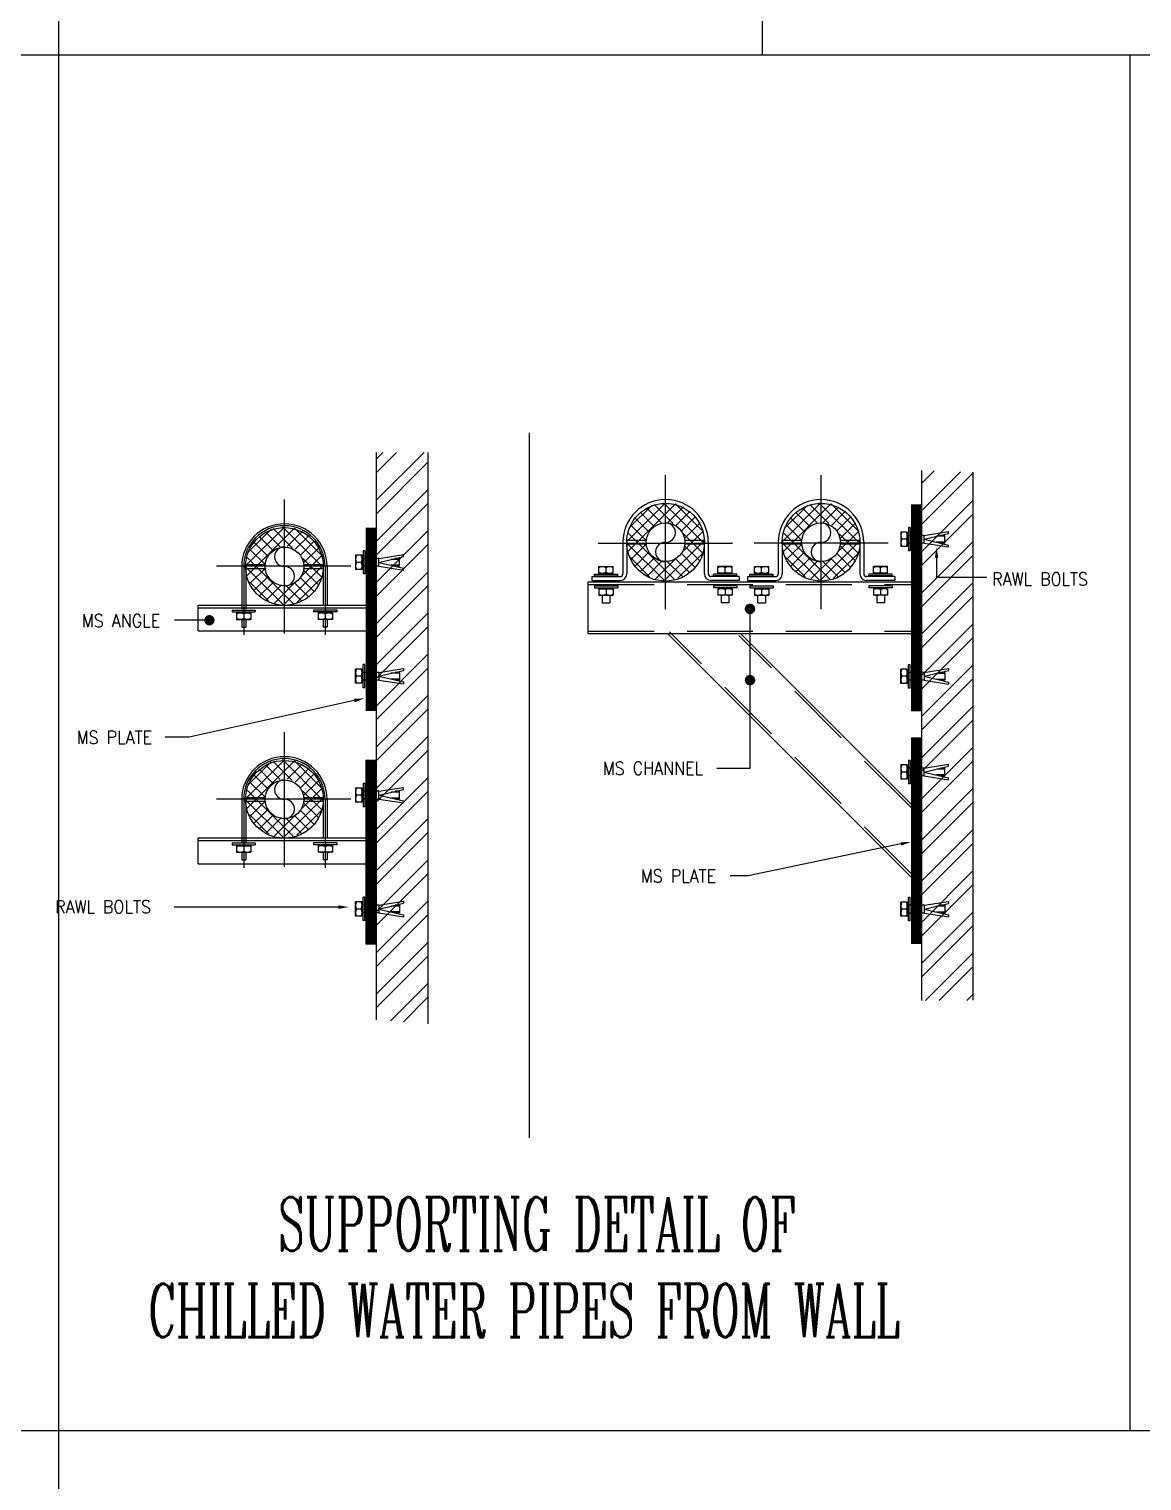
# Model space of a CAD drawing. Extents: x -730 to 2784, y 160 to 852.
# Drawn here: x -704.08 to -695.63, y 178.3 to 189.32 of the extents above; entities that cross this region are included whole.
import ezdxf
from ezdxf.enums import TextEntityAlignment as Align

# ---------------------------------------------------------------- set-up
doc = ezdxf.new("R2010")
doc.units = 0
doc.header["$MEASUREMENT"] = 0
doc.linetypes.add('CENTER', pattern=[50.8, 31.75, -6.35, 6.35, -6.35])
doc.linetypes.add('DASHED', pattern=[0.75, 0.5, -0.25])
for name, color, linetype in [('04_AC-R.DUCT', 6, 'Continuous'), ('1', 1, 'Continuous'), ('11', 11, 'Continuous'), ('13', 13, 'Continuous'), ('14', 14, 'Continuous'), ('6', 6, 'Continuous'), ('7', 7, 'Continuous'), ('M_HV_TABLE', 140, 'Continuous'), ('M_HV_TEXT', 7, 'Continuous')]:
    doc.layers.add(name, color=color, linetype=linetype)
doc.layers.add('2', color=2, linetype='Continuous', lineweight=25)
doc.layers.add('3', color=3, linetype='Continuous', lineweight=25)
doc.styles.add('MOST', font='romanc.shx')
doc.styles.add('RT1', font='ROMANS', dxfattribs={"width": 0.9})

# ---------------------------------------------------------------- blocks, each defined once
blk = doc.blocks.new('*X304')
at = {"color": 0}
for p, q in [((563.89, 380.92), (573.14, 390.17)), ((563.89, 388.88), (565.18, 390.17)), ((563.89, 386.23), (567.83, 390.17)), ((563.89, 378.27), (573.89, 388.27)), ((563.89, 372.97), (573.89, 382.97)), ((563.89, 370.32), (573.89, 380.32)), ((563.89, 365.01), (573.89, 375.01)), ((563.89, 362.36), (573.89, 372.36)), ((563.89, 357.06), (573.89, 367.06)), ((563.89, 354.41), (573.89, 364.41)), ((563.89, 349.1), (573.89, 359.1)), ((563.89, 346.45), (573.89, 356.45)), ((563.89, 341.15), (573.89, 351.15)), ((563.89, 338.5), (573.89, 348.5)), ((563.89, 333.19), (573.89, 343.19)), ((563.89, 330.54), (573.89, 340.54)), ((563.89, 325.24), (573.89, 335.24)), ((563.89, 322.59), (573.89, 332.59)), ((563.89, 317.28), (573.89, 327.28)), ((563.89, 314.63), (573.89, 324.63)), ((563.89, 309.33), (573.89, 319.33)), ((563.89, 306.68), (573.89, 316.68)), ((563.89, 301.37), (573.89, 311.37)), ((563.89, 298.72), (573.89, 308.72)), ((563.89, 293.42), (573.89, 303.42)), ((563.89, 290.77), (573.89, 300.77)), ((563.89, 285.46), (573.89, 295.46)), ((563.89, 282.81), (573.89, 292.81)), ((566.68, 280.31), (573.89, 287.51)), ((569.14, 280.11), (573.89, 284.86))]:
    blk.add_line(p, q, dxfattribs=at)
blk = doc.blocks.new('*X303')
at = {"color": 0}
for p, q in [((74.41, 507.16), (81.59, 514.34)), ((74.59, 505.21), (83.54, 514.17)), ((75.08, 509.95), (78.8, 513.67)), ((84.04, 509.93), (79.9, 514.07)), ((89.4, 506.69), (81.75, 514.34)), ((82.08, 510.59), (85.12, 513.62)), ((89.03, 509.18), (84.24, 513.97)), ((78.74, 508.86), (76.06, 511.54)), ((79.79, 509.94), (77.11, 512.61)), ((81.3, 510.55), (78.38, 513.47)), ((83.73, 510.12), (86.44, 512.82)), ((84.87, 509.14), (87.54, 511.8)), ((83.78, 499.58), (74.64, 508.72)), ((78.18, 507.3), (75.23, 510.26)), ((89.13, 504.84), (84.99, 508.98)), ((85.36, 505.38), (89.06, 509.09)), ((85.56, 507.7), (88.42, 510.56)), ((81.9, 499.35), (74.41, 506.84)), ((75.13, 503.63), (78.16, 506.67)), ((81.46, 499.36), (89.39, 507.29)), ((88.53, 503.32), (85.61, 506.24)), ((79.31, 499.81), (74.87, 504.25)), ((75.93, 502.31), (78.63, 505.02)), ((76.95, 501.22), (79.61, 503.88)), ((78.19, 500.33), (81.05, 503.19)), ((79.67, 499.69), (83.37, 503.39)), ((85.32, 500.17), (82.36, 503.12)), ((83.81, 499.59), (89.16, 504.94)), ((86.61, 501), (83.92, 503.68)), ((87.67, 502.05), (85, 504.73))]:
    blk.add_line(p, q, dxfattribs=at)
blk = doc.blocks.new('*X306')
at = {"color": 0}
for p, q in [((102.83, 235.42), (105.27, 237.85)), ((102.83, 230.11), (110.38, 237.66)), ((102.83, 227.46), (112.83, 237.46)), ((102.83, 222.16), (112.83, 232.16)), ((102.83, 219.51), (112.83, 229.51)), ((102.83, 214.2), (112.83, 224.2)), ((102.83, 211.55), (112.83, 221.55)), ((102.83, 206.25), (112.83, 216.25)), ((102.83, 203.6), (112.83, 213.6)), ((102.83, 198.29), (112.83, 208.29)), ((102.83, 195.64), (112.83, 205.64)), ((102.83, 190.34), (112.83, 200.34)), ((102.83, 187.69), (112.83, 197.69)), ((102.83, 182.38), (112.83, 192.38)), ((102.83, 179.73), (112.83, 189.73)), ((102.83, 174.43), (112.83, 184.43)), ((102.83, 171.78), (112.83, 181.78)), ((102.83, 166.47), (112.83, 176.47)), ((102.83, 163.82), (112.83, 173.82)), ((102.83, 158.52), (112.83, 168.52)), ((102.83, 155.87), (112.83, 165.87)), ((102.83, 150.56), (112.83, 160.56)), ((102.83, 147.91), (112.83, 157.91)), ((102.83, 142.61), (112.83, 152.61)), ((102.83, 139.96), (112.83, 149.96)), ((103.61, 135.43), (112.83, 144.65)), ((106.28, 135.45), (112.83, 142)), ((111.62, 135.48), (112.83, 136.7))]:
    blk.add_line(p, q, dxfattribs=at)
blk = doc.blocks.new('*X305')
at = {"color": 0}
for p, q in [((74.41, 507.16), (81.59, 514.34)), ((74.59, 505.21), (83.54, 514.17)), ((75.08, 509.95), (78.8, 513.67)), ((84.04, 509.93), (79.9, 514.07)), ((89.4, 506.69), (81.75, 514.34)), ((82.08, 510.59), (85.12, 513.62)), ((89.03, 509.18), (84.24, 513.97)), ((78.74, 508.86), (76.06, 511.54)), ((79.79, 509.94), (77.11, 512.61)), ((81.3, 510.55), (78.38, 513.47)), ((83.73, 510.12), (86.44, 512.82)), ((84.87, 509.14), (87.54, 511.8)), ((83.78, 499.58), (74.64, 508.72)), ((78.18, 507.3), (75.23, 510.26)), ((89.13, 504.84), (84.99, 508.98)), ((85.36, 505.38), (89.06, 509.09)), ((85.56, 507.7), (88.42, 510.56)), ((81.9, 499.35), (74.41, 506.84)), ((75.13, 503.63), (78.16, 506.67)), ((81.46, 499.36), (89.39, 507.29)), ((88.53, 503.32), (85.61, 506.24)), ((79.31, 499.81), (74.87, 504.25)), ((75.93, 502.31), (78.63, 505.02)), ((76.95, 501.22), (79.61, 503.88)), ((78.19, 500.33), (81.05, 503.19)), ((79.67, 499.69), (83.37, 503.39)), ((85.32, 500.17), (82.36, 503.12)), ((83.81, 499.59), (89.16, 504.94)), ((86.61, 501), (83.92, 503.68)), ((87.67, 502.05), (85, 504.73))]:
    blk.add_line(p, q, dxfattribs=at)

msp = doc.modelspace()

# ---------------------------------------------------------------- linework, layer by layer
msp.add_line((-700.282, 180.904), (-700.282, 186.256))
at = {"layer": '04_AC-R.DUCT', "color": 0, "ltscale": 50}
for p, q in [((-703.857, 197.506), (-703.857, 160.844)), ((-698.513, 189.123), (-698.513, 197.506)), ((-695.725, 189.123), (-695.725, 178.678))]:
    msp.add_line(p, q, dxfattribs=at)
at = {"layer": '1'}
for p, q in [((-699.573, 185.425), (-699.573, 185.184)), ((-699.544, 185.425), (-699.544, 185.184)), ((-699.396, 185.439), (-699.543, 185.439)), ((-698.955, 185.439), (-699.103, 185.439)), ((-698.955, 185.425), (-698.955, 185.184)), ((-698.925, 185.425), (-698.925, 185.184)), ((-698.393, 185.425), (-698.393, 185.184)), ((-698.215, 185.439), (-698.363, 185.439)), ((-698.363, 185.425), (-698.363, 185.184)), ((-697.774, 185.439), (-697.922, 185.439)), ((-697.774, 185.425), (-697.774, 185.184)), ((-697.745, 185.425), (-697.745, 185.184)), ((-697.287, 185.477), (-697.414, 185.477)), ((-697.287, 185.477), (-697.1, 185.506)), ((-697.287, 185.448), (-697.1, 185.491)), ((-697.287, 185.418), (-697.287, 185.477)), ((-697.287, 185.448), (-697.1, 185.404)), ((-697.13, 185.47), (-697.192, 185.47)), ((-697.13, 185.425), (-697.192, 185.425)), ((-697.13, 185.477), (-697.162, 185.477)), ((-697.13, 185.418), (-697.13, 185.477)), ((-697.1, 185.491), (-697.1, 185.506)), ((-701.426, 185.302), (-701.239, 185.331)), ((-701.426, 185.272), (-701.239, 185.316)), ((-701.239, 185.316), (-701.239, 185.331)), ((-699.396, 185.41), (-699.543, 185.41)), ((-698.955, 185.41), (-699.103, 185.41)), ((-698.215, 185.41), (-698.363, 185.41)), ((-697.774, 185.41), (-697.922, 185.41)), ((-697.287, 185.418), (-697.414, 185.418)), ((-697.287, 185.418), (-697.1, 185.389)), ((-697.13, 185.418), (-697.162, 185.418)), ((-697.1, 185.389), (-697.1, 185.404)), ((-702.466, 185.241), (-702.466, 184.917)), ((-702.451, 185.241), (-702.451, 184.721)), ((-702.436, 185.256), (-702.288, 185.256)), ((-702.436, 185.241), (-702.436, 184.917)), ((-702.436, 185.226), (-702.288, 185.226)), ((-701.995, 185.256), (-701.848, 185.256)), ((-701.995, 185.226), (-701.848, 185.226)), ((-701.847, 185.241), (-701.847, 184.946)), ((-701.832, 185.241), (-701.832, 184.721)), ((-701.818, 185.241), (-701.818, 184.946)), ((-701.426, 185.302), (-701.553, 185.302)), ((-701.426, 185.243), (-701.553, 185.243)), ((-701.426, 185.243), (-701.426, 185.302)), ((-701.426, 185.272), (-701.239, 185.228)), ((-701.426, 185.243), (-701.239, 185.213)), ((-701.269, 185.295), (-701.331, 185.295)), ((-701.269, 185.25), (-701.331, 185.25)), ((-701.269, 185.302), (-701.301, 185.302)), ((-701.269, 185.243), (-701.301, 185.243)), ((-701.269, 185.243), (-701.269, 185.302)), ((-701.239, 185.213), (-701.239, 185.228)), ((-699.809, 185.164), (-699.593, 185.164)), ((-699.809, 185.164), (-699.809, 185.135)), ((-699.809, 185.135), (-699.593, 185.135)), ((-699.73, 185.19), (-699.73, 185.183)), ((-699.671, 185.19), (-699.671, 185.183)), ((-698.689, 185.164), (-698.905, 185.164)), ((-698.689, 185.135), (-698.905, 185.135)), ((-698.827, 185.19), (-698.827, 185.183)), ((-698.768, 185.19), (-698.768, 185.183)), ((-698.689, 185.164), (-698.689, 185.135)), ((-698.628, 185.164), (-698.412, 185.164)), ((-698.628, 185.164), (-698.628, 185.135)), ((-698.628, 185.135), (-698.412, 185.135)), ((-698.55, 185.19), (-698.55, 185.183)), ((-698.491, 185.19), (-698.491, 185.183)), ((-697.509, 185.164), (-697.725, 185.164)), ((-697.509, 185.135), (-697.725, 185.135)), ((-697.646, 185.19), (-697.646, 185.183)), ((-697.588, 185.19), (-697.588, 185.183)), ((-697.509, 185.164), (-697.509, 185.135)), ((-699.73, 185.023), (-699.73, 184.964)), ((-699.671, 185.023), (-699.671, 184.964)), ((-698.55, 185.023), (-698.55, 184.964)), ((-698.491, 185.023), (-698.491, 184.964)), ((-699.73, 184.964), (-699.671, 184.964)), ((-698.55, 184.964), (-698.491, 184.964)), ((-702.466, 184.839), (-702.466, 184.78)), ((-702.436, 184.839), (-702.436, 184.78)), ((-701.847, 184.839), (-701.847, 184.78)), ((-701.818, 184.839), (-701.818, 184.78)), ((-701.426, 184.437), (-701.553, 184.437)), ((-701.426, 184.437), (-701.239, 184.467)), ((-701.426, 184.408), (-701.239, 184.452)), ((-701.426, 184.437), (-701.426, 184.379)), ((-701.269, 184.43), (-701.331, 184.43)), ((-701.269, 184.437), (-701.301, 184.437)), ((-701.269, 184.437), (-701.269, 184.379)), ((-701.239, 184.467), (-701.239, 184.452)), ((-697.287, 184.436), (-697.414, 184.436)), ((-697.287, 184.436), (-697.1, 184.466)), ((-697.287, 184.407), (-697.1, 184.451)), ((-697.287, 184.436), (-697.287, 184.377)), ((-697.13, 184.436), (-697.162, 184.436)), ((-697.13, 184.436), (-697.13, 184.377)), ((-697.1, 184.466), (-697.1, 184.451)), ((-701.426, 184.379), (-701.553, 184.379)), ((-701.426, 184.408), (-701.239, 184.364)), ((-701.426, 184.379), (-701.239, 184.349)), ((-701.269, 184.386), (-701.331, 184.386)), ((-701.269, 184.379), (-701.301, 184.379)), ((-701.239, 184.364), (-701.239, 184.349)), ((-697.287, 184.377), (-697.414, 184.377)), ((-697.287, 184.407), (-697.1, 184.363)), ((-697.287, 184.377), (-697.1, 184.348)), ((-697.13, 184.429), (-697.192, 184.429)), ((-697.13, 184.384), (-697.192, 184.384)), ((-697.13, 184.377), (-697.162, 184.377)), ((-697.1, 184.363), (-697.1, 184.348)), ((-697.287, 183.709), (-697.414, 183.709)), ((-697.287, 183.709), (-697.1, 183.739)), ((-697.287, 183.68), (-697.1, 183.724)), ((-697.287, 183.651), (-697.287, 183.709)), ((-697.287, 183.68), (-697.1, 183.636)), ((-697.13, 183.702), (-697.192, 183.702)), ((-697.13, 183.709), (-697.162, 183.709)), ((-697.13, 183.651), (-697.13, 183.709)), ((-697.1, 183.724), (-697.1, 183.739)), ((-701.426, 183.534), (-701.239, 183.564)), ((-701.426, 183.505), (-701.239, 183.548)), ((-701.239, 183.548), (-701.239, 183.564)), ((-697.287, 183.651), (-697.414, 183.651)), ((-697.287, 183.651), (-697.1, 183.621)), ((-697.13, 183.658), (-697.192, 183.658)), ((-697.13, 183.651), (-697.162, 183.651)), ((-697.1, 183.621), (-697.1, 183.636)), ((-702.466, 183.473), (-702.466, 183.149)), ((-702.451, 183.473), (-702.451, 182.953)), ((-702.436, 183.488), (-702.288, 183.488)), ((-702.436, 183.473), (-702.436, 183.149)), ((-702.436, 183.459), (-702.288, 183.459)), ((-701.995, 183.488), (-701.848, 183.488)), ((-701.995, 183.459), (-701.848, 183.459)), ((-701.847, 183.473), (-701.847, 183.179)), ((-701.832, 183.473), (-701.832, 182.953)), ((-701.818, 183.473), (-701.818, 183.179)), ((-701.426, 183.534), (-701.553, 183.534)), ((-701.426, 183.475), (-701.553, 183.475)), ((-701.426, 183.475), (-701.426, 183.534)), ((-701.426, 183.505), (-701.239, 183.461)), ((-701.426, 183.475), (-701.239, 183.446)), ((-701.269, 183.527), (-701.331, 183.527)), ((-701.269, 183.482), (-701.331, 183.482)), ((-701.269, 183.534), (-701.301, 183.534)), ((-701.269, 183.475), (-701.301, 183.475)), ((-701.269, 183.475), (-701.269, 183.534)), ((-701.239, 183.446), (-701.239, 183.461)), ((-702.466, 183.072), (-702.466, 183.013)), ((-702.436, 183.072), (-702.436, 183.013)), ((-701.847, 183.072), (-701.847, 183.013)), ((-701.818, 183.072), (-701.818, 183.013)), ((-701.426, 182.67), (-701.553, 182.67)), ((-701.426, 182.67), (-701.239, 182.699)), ((-701.426, 182.64), (-701.239, 182.684)), ((-701.426, 182.67), (-701.426, 182.611)), ((-701.269, 182.67), (-701.301, 182.67)), ((-701.269, 182.67), (-701.269, 182.611)), ((-701.239, 182.699), (-701.239, 182.684)), ((-697.287, 182.669), (-697.414, 182.669)), ((-697.287, 182.669), (-697.1, 182.698)), ((-697.287, 182.639), (-697.1, 182.683)), ((-697.287, 182.669), (-697.287, 182.61)), ((-697.13, 182.669), (-697.162, 182.669)), ((-697.13, 182.669), (-697.13, 182.61)), ((-697.1, 182.698), (-697.1, 182.683)), ((-701.426, 182.611), (-701.553, 182.611)), ((-701.426, 182.64), (-701.239, 182.597)), ((-701.426, 182.611), (-701.239, 182.582)), ((-701.269, 182.663), (-701.331, 182.663)), ((-701.269, 182.618), (-701.331, 182.618)), ((-701.269, 182.611), (-701.301, 182.611)), ((-701.239, 182.597), (-701.239, 182.582)), ((-697.287, 182.61), (-697.414, 182.61)), ((-697.287, 182.639), (-697.1, 182.595)), ((-697.287, 182.61), (-697.1, 182.58)), ((-697.13, 182.661), (-697.192, 182.661)), ((-697.13, 182.617), (-697.192, 182.617)), ((-697.13, 182.61), (-697.162, 182.61)), ((-697.1, 182.595), (-697.1, 182.58))]:
    msp.add_line(p, q, dxfattribs=at)
at = {"layer": '1', "linetype": 'DASHED'}
for p, q in [((-698.827, 185.023), (-698.827, 184.964)), ((-698.768, 185.023), (-698.768, 184.964)), ((-697.646, 185.023), (-697.646, 184.964)), ((-697.588, 185.023), (-697.588, 184.964)), ((-698.768, 184.964), (-698.827, 184.964)), ((-697.588, 184.964), (-697.646, 184.964)), ((-702.466, 184.78), (-702.436, 184.78)), ((-701.818, 184.78), (-701.847, 184.78)), ((-702.466, 183.013), (-702.436, 183.013)), ((-701.818, 183.013), (-701.847, 183.013))]:
    msp.add_line(p, q, dxfattribs=at)
at = {"layer": '1'}
for centre in [(-699.249, 185.425), (-698.069, 185.425), (-702.142, 185.241), (-702.142, 183.473)]:
    msp.add_circle(centre, 0.295, dxfattribs=at)
for centre, radius, start, end in [((-699.249, 185.425), 0.324, 0, 180), ((-698.069, 185.425), 0.324, 0, 180), ((-702.142, 185.241), 0.324, 0, 180), ((-702.142, 185.241), 0.309, 0, 180), ((-699.593, 185.184), 0.0491, 270, 0), ((-699.593, 185.184), 0.0196, 270, 0), ((-698.905, 185.184), 0.0491, 180, 270), ((-698.905, 185.184), 0.0196, 180, 270), ((-698.412, 185.184), 0.0196, 270, 0), ((-698.412, 185.184), 0.0491, 270, 0), ((-697.725, 185.184), 0.0491, 180, 270), ((-697.725, 185.184), 0.0196, 180, 270), ((-702.142, 183.473), 0.324, 0, 180), ((-702.142, 183.473), 0.309, 0, 180)]:
    msp.add_arc(centre, radius, start, end, dxfattribs=at)
at = {"layer": '11', "const_width": 0.0786}
for points in [[(-697.346, 185.713), (-697.346, 184.142)], [(-701.485, 185.537), (-701.485, 184.143)], [(-697.346, 183.945), (-697.346, 182.374)], [(-701.485, 183.77), (-701.485, 182.375)]]:
    msp.add_lwpolyline(points, dxfattribs=at)
at = {"layer": '13', "const_width": 0.0393}
for points in [[(-702.731, 184.833, 1), (-702.692, 184.833, 1)], [(-698.628, 184.919, 1), (-698.588, 184.919, 1)], [(-698.628, 184.378, 1), (-698.588, 184.378, 1)]]:
    msp.add_lwpolyline(points, format="xyb", close=True, dxfattribs=at)
at = {"layer": '14'}
for centre, start, end in [((-699.247, 185.498), 268.6816, 91.3184), ((-698.067, 185.498), 268.6816, 91.3184), ((-699.251, 185.351), 88.6816, 271.3184), ((-698.07, 185.351), 88.6816, 271.3184), ((-702.143, 185.315), 88.6816, 271.3184), ((-702.14, 185.167), 268.6816, 91.3184), ((-702.143, 183.547), 88.6816, 271.3184), ((-702.14, 183.4), 268.6816, 91.3184)]:
    msp.add_arc(centre, 0.0737, start, end, dxfattribs=at)
at = {"layer": '2', "linetype": 'CENTER'}
for p, q in [((-699.249, 184.918), (-699.249, 185.934)), ((-698.069, 184.918), (-698.069, 185.934)), ((-702.142, 184.732), (-702.142, 185.75)), ((-699.76, 185.418), (-698.742, 185.418)), ((-697.558, 185.418), (-698.576, 185.418)), ((-701.639, 185.243), (-702.657, 185.243)), ((-702.142, 182.964), (-702.142, 183.982)), ((-701.639, 183.475), (-702.657, 183.475))]:
    msp.add_line(p, q, dxfattribs=at)
at = {"layer": '2'}
for p, q in [((-699.836, 185.124), (-697.385, 185.124)), ((-699.836, 184.731), (-699.836, 185.124)), ((-702.797, 184.948), (-701.524, 184.948)), ((-702.797, 184.752), (-702.797, 184.948)), ((-702.797, 184.928), (-701.524, 184.928)), ((-702.797, 184.752), (-701.524, 184.752)), ((-699.836, 184.731), (-697.385, 184.731)), ((-697.385, 182.882), (-699.234, 184.731)), ((-697.385, 183.437), (-698.679, 184.731)), ((-701.524, 183.77), (-701.524, 182.375)), ((-701.524, 183.77), (-701.446, 183.77)), ((-702.797, 183.181), (-701.524, 183.181)), ((-702.797, 182.984), (-702.797, 183.181)), ((-702.797, 183.161), (-701.524, 183.161)), ((-702.797, 182.984), (-701.524, 182.984)), ((-701.524, 182.375), (-701.446, 182.375))]:
    msp.add_line(p, q, dxfattribs=at)
at = {"layer": '2', "linetype": 'DASHED'}
for p, q in [((-699.836, 185.104), (-697.385, 185.104)), ((-699.836, 184.75), (-697.385, 184.75)), ((-697.385, 182.91), (-699.22, 184.745)), ((-697.385, 183.41), (-698.692, 184.717))]:
    msp.add_line(p, q, dxfattribs=at)
at = {"layer": '3'}
for p, q in [((-697.406, 185.536), (-697.406, 185.359)), ((-697.392, 185.536), (-697.406, 185.536)), ((-697.392, 185.536), (-697.392, 185.359)), ((-697.463, 185.502), (-697.463, 185.394)), ((-697.414, 185.502), (-697.463, 185.502)), ((-697.414, 185.448), (-697.463, 185.448)), ((-697.414, 185.502), (-697.414, 185.394)), ((-701.553, 185.326), (-701.602, 185.326)), ((-701.602, 185.326), (-701.602, 185.218)), ((-701.553, 185.326), (-701.553, 185.218)), ((-701.545, 185.361), (-701.545, 185.184)), ((-701.532, 185.361), (-701.545, 185.361)), ((-701.532, 185.361), (-701.532, 185.184)), ((-697.414, 185.394), (-697.463, 185.394)), ((-697.392, 185.359), (-697.406, 185.359)), ((-701.553, 185.272), (-701.602, 185.272)), ((-701.553, 185.218), (-701.602, 185.218)), ((-699.755, 185.24), (-699.647, 185.24)), ((-699.755, 185.19), (-699.755, 185.24)), ((-699.701, 185.19), (-699.701, 185.24)), ((-699.647, 185.19), (-699.647, 185.24)), ((-698.743, 185.24), (-698.851, 185.24)), ((-698.851, 185.19), (-698.851, 185.24)), ((-698.797, 185.19), (-698.797, 185.24)), ((-698.743, 185.19), (-698.743, 185.24)), ((-698.574, 185.24), (-698.466, 185.24)), ((-698.574, 185.19), (-698.574, 185.24)), ((-698.52, 185.19), (-698.52, 185.24)), ((-698.466, 185.19), (-698.466, 185.24)), ((-697.563, 185.24), (-697.671, 185.24)), ((-697.671, 185.19), (-697.671, 185.24)), ((-697.617, 185.19), (-697.617, 185.24)), ((-697.563, 185.19), (-697.563, 185.24)), ((-697.192, 185.309), (-697.192, 185.161)), ((-701.532, 185.184), (-701.545, 185.184)), ((-699.789, 185.183), (-699.612, 185.183)), ((-699.789, 185.169), (-699.789, 185.183)), ((-699.789, 185.169), (-699.612, 185.169)), ((-699.789, 185.093), (-699.612, 185.093)), ((-699.789, 185.093), (-699.789, 185.079)), ((-699.755, 185.19), (-699.647, 185.19)), ((-699.612, 185.169), (-699.612, 185.183)), ((-699.612, 185.093), (-699.612, 185.079)), ((-698.709, 185.183), (-698.886, 185.183)), ((-698.886, 185.169), (-698.886, 185.183)), ((-698.709, 185.169), (-698.886, 185.169)), ((-698.743, 185.19), (-698.851, 185.19)), ((-698.709, 185.169), (-698.709, 185.183)), ((-698.609, 185.183), (-698.432, 185.183)), ((-698.609, 185.169), (-698.609, 185.183)), ((-698.609, 185.169), (-698.432, 185.169)), ((-698.609, 185.093), (-698.432, 185.093)), ((-698.609, 185.093), (-698.609, 185.079)), ((-698.574, 185.19), (-698.466, 185.19)), ((-698.432, 185.169), (-698.432, 185.183)), ((-698.432, 185.093), (-698.432, 185.079)), ((-697.529, 185.183), (-697.705, 185.183)), ((-697.705, 185.169), (-697.705, 185.183)), ((-697.529, 185.169), (-697.705, 185.169)), ((-697.563, 185.19), (-697.671, 185.19)), ((-697.529, 185.169), (-697.529, 185.183)), ((-697.192, 185.161), (-696.811, 185.161)), ((-699.789, 185.079), (-699.612, 185.079)), ((-699.755, 185.072), (-699.755, 185.023)), ((-699.755, 185.072), (-699.647, 185.072)), ((-699.755, 185.023), (-699.647, 185.023)), ((-699.701, 185.072), (-699.701, 185.023)), ((-699.647, 185.072), (-699.647, 185.023)), ((-698.609, 185.079), (-698.432, 185.079)), ((-698.574, 185.072), (-698.466, 185.072)), ((-698.574, 185.072), (-698.574, 185.023)), ((-698.574, 185.023), (-698.466, 185.023)), ((-698.52, 185.072), (-698.52, 185.023)), ((-698.466, 185.072), (-698.466, 185.023)), ((-698.608, 184.919), (-698.608, 183.706)), ((-702.712, 184.833), (-702.977, 184.833)), ((-701.602, 184.354), (-701.602, 184.462)), ((-701.553, 184.462), (-701.602, 184.462)), ((-701.553, 184.354), (-701.553, 184.462)), ((-701.545, 184.32), (-701.545, 184.496)), ((-701.532, 184.496), (-701.545, 184.496)), ((-701.532, 184.32), (-701.532, 184.496)), ((-697.414, 184.461), (-697.463, 184.461)), ((-697.463, 184.353), (-697.463, 184.461)), ((-697.414, 184.353), (-697.414, 184.461)), ((-697.392, 184.495), (-697.406, 184.495)), ((-697.406, 184.318), (-697.406, 184.495)), ((-697.392, 184.318), (-697.392, 184.495)), ((-701.553, 184.408), (-701.602, 184.408)), ((-701.553, 184.354), (-701.602, 184.354)), ((-697.414, 184.407), (-697.463, 184.407)), ((-697.414, 184.353), (-697.463, 184.353)), ((-701.612, 184.223), (-702.865, 183.946)), ((-701.532, 184.32), (-701.545, 184.32)), ((-697.392, 184.318), (-697.406, 184.318)), ((-702.865, 183.946), (-703.047, 183.946)), ((-698.608, 183.706), (-698.86, 183.706)), ((-697.414, 183.734), (-697.463, 183.734)), ((-697.463, 183.734), (-697.463, 183.626)), ((-697.414, 183.68), (-697.463, 183.68)), ((-697.414, 183.734), (-697.414, 183.626)), ((-697.392, 183.768), (-697.406, 183.768)), ((-697.406, 183.768), (-697.406, 183.592)), ((-697.392, 183.768), (-697.392, 183.592)), ((-701.602, 183.559), (-701.602, 183.451)), ((-701.553, 183.559), (-701.602, 183.559)), ((-701.553, 183.559), (-701.553, 183.451)), ((-701.545, 183.593), (-701.545, 183.416)), ((-701.532, 183.593), (-701.545, 183.593)), ((-701.532, 183.593), (-701.532, 183.416)), ((-697.414, 183.626), (-697.463, 183.626)), ((-697.392, 183.592), (-697.406, 183.592)), ((-701.553, 183.505), (-701.602, 183.505)), ((-701.553, 183.451), (-701.602, 183.451)), ((-701.532, 183.416), (-701.545, 183.416)), ((-697.462, 183.134), (-698.623, 182.893)), ((-698.623, 182.893), (-698.759, 182.893)), ((-701.553, 182.694), (-701.602, 182.694)), ((-701.602, 182.586), (-701.602, 182.694)), ((-701.553, 182.586), (-701.553, 182.694)), ((-701.545, 182.552), (-701.545, 182.729)), ((-701.532, 182.729), (-701.545, 182.729)), ((-701.532, 182.552), (-701.532, 182.729)), ((-697.463, 182.585), (-697.463, 182.693)), ((-697.414, 182.693), (-697.463, 182.693)), ((-697.414, 182.585), (-697.414, 182.693)), ((-697.406, 182.551), (-697.406, 182.727)), ((-697.392, 182.727), (-697.406, 182.727)), ((-697.392, 182.551), (-697.392, 182.727)), ((-701.732, 182.655), (-702.98, 182.655)), ((-701.553, 182.64), (-701.602, 182.64)), ((-701.553, 182.586), (-701.602, 182.586)), ((-697.414, 182.639), (-697.463, 182.639)), ((-697.414, 182.585), (-697.463, 182.585)), ((-701.532, 182.552), (-701.545, 182.552)), ((-697.392, 182.551), (-697.406, 182.551))]:
    msp.add_line(p, q, dxfattribs=at)
at = {"layer": '3', "linetype": 'DASHED'}
for p, q in [((-698.709, 185.093), (-698.886, 185.093)), ((-698.886, 185.093), (-698.886, 185.079)), ((-698.709, 185.093), (-698.709, 185.079)), ((-697.705, 185.093), (-697.705, 185.079)), ((-697.529, 185.093), (-697.705, 185.093)), ((-697.529, 185.093), (-697.529, 185.079)), ((-698.709, 185.079), (-698.886, 185.079)), ((-698.743, 185.072), (-698.851, 185.072)), ((-698.851, 185.072), (-698.851, 185.023)), ((-698.743, 185.023), (-698.851, 185.023)), ((-698.797, 185.072), (-698.797, 185.023)), ((-698.743, 185.072), (-698.743, 185.023)), ((-697.529, 185.079), (-697.705, 185.079)), ((-697.671, 185.072), (-697.671, 185.023)), ((-697.563, 185.072), (-697.671, 185.072)), ((-697.563, 185.023), (-697.671, 185.023)), ((-697.617, 185.072), (-697.617, 185.023)), ((-697.563, 185.072), (-697.563, 185.023)), ((-702.539, 184.91), (-702.363, 184.91)), ((-702.539, 184.91), (-702.539, 184.896)), ((-702.539, 184.896), (-702.363, 184.896)), ((-702.505, 184.888), (-702.505, 184.839)), ((-702.505, 184.888), (-702.397, 184.888)), ((-702.451, 184.888), (-702.451, 184.839)), ((-702.397, 184.888), (-702.397, 184.839)), ((-702.363, 184.91), (-702.363, 184.896)), ((-701.744, 184.91), (-701.921, 184.91)), ((-701.744, 184.91), (-701.921, 184.91)), ((-701.921, 184.91), (-701.921, 184.896)), ((-701.921, 184.91), (-701.921, 184.896)), ((-701.744, 184.896), (-701.921, 184.896)), ((-701.744, 184.896), (-701.921, 184.896)), ((-701.886, 184.888), (-701.886, 184.839)), ((-701.886, 184.888), (-701.886, 184.839)), ((-701.778, 184.888), (-701.886, 184.888)), ((-701.778, 184.888), (-701.886, 184.888)), ((-701.832, 184.888), (-701.832, 184.839)), ((-701.832, 184.888), (-701.832, 184.839)), ((-701.778, 184.888), (-701.778, 184.839)), ((-701.778, 184.888), (-701.778, 184.839)), ((-701.744, 184.91), (-701.744, 184.896)), ((-701.744, 184.91), (-701.744, 184.896)), ((-702.505, 184.839), (-702.397, 184.839)), ((-701.778, 184.839), (-701.886, 184.839)), ((-701.778, 184.839), (-701.886, 184.839)), ((-702.539, 183.142), (-702.363, 183.142)), ((-702.539, 183.142), (-702.539, 183.128)), ((-702.539, 183.128), (-702.363, 183.128)), ((-702.505, 183.121), (-702.397, 183.121)), ((-702.505, 183.121), (-702.505, 183.072)), ((-702.451, 183.121), (-702.451, 183.072)), ((-702.397, 183.121), (-702.397, 183.072)), ((-702.363, 183.142), (-702.363, 183.128)), ((-701.744, 183.142), (-701.921, 183.142)), ((-701.744, 183.142), (-701.921, 183.142)), ((-701.921, 183.142), (-701.921, 183.128)), ((-701.921, 183.142), (-701.921, 183.128)), ((-701.744, 183.128), (-701.921, 183.128)), ((-701.744, 183.128), (-701.921, 183.128)), ((-701.886, 183.121), (-701.886, 183.072)), ((-701.778, 183.121), (-701.886, 183.121)), ((-701.886, 183.121), (-701.886, 183.072)), ((-701.778, 183.121), (-701.886, 183.121)), ((-701.832, 183.121), (-701.832, 183.072)), ((-701.832, 183.121), (-701.832, 183.072)), ((-701.778, 183.121), (-701.778, 183.072)), ((-701.778, 183.121), (-701.778, 183.072)), ((-701.744, 183.142), (-701.744, 183.128)), ((-701.744, 183.142), (-701.744, 183.128)), ((-702.505, 183.072), (-702.397, 183.072)), ((-701.778, 183.072), (-701.886, 183.072)), ((-701.778, 183.072), (-701.886, 183.072))]:
    msp.add_line(p, q, dxfattribs=at)
at = {"layer": '3'}
for centre, start, end in [((-697.409, 185.475), 149.4898, 210.5102), ((-697.409, 185.421), 149.4898, 210.5102), ((-697.467, 185.475), 329.4898, 30.5102), ((-697.467, 185.421), 329.4898, 30.5102), ((-701.549, 185.299), 149.4898, 210.5102), ((-701.606, 185.299), 329.4898, 30.5102), ((-701.549, 185.245), 149.4898, 210.5102), ((-701.606, 185.245), 329.4898, 30.5102), ((-699.728, 185.186), 59.4898, 120.5102), ((-699.674, 185.186), 59.4898, 120.5102), ((-698.824, 185.186), 59.4898, 120.5102), ((-698.77, 185.186), 59.4898, 120.5102), ((-698.547, 185.186), 59.4898, 120.5102), ((-698.493, 185.186), 59.4898, 120.5102), ((-697.644, 185.186), 59.4898, 120.5102), ((-697.59, 185.186), 59.4898, 120.5102), ((-699.728, 185.244), 239.4898, 300.5102), ((-699.674, 185.244), 239.4898, 300.5102), ((-698.824, 185.244), 239.4898, 300.5102), ((-698.77, 185.244), 239.4898, 300.5102), ((-698.547, 185.244), 239.4898, 300.5102), ((-698.493, 185.244), 239.4898, 300.5102), ((-697.644, 185.244), 239.4898, 300.5102), ((-697.59, 185.244), 239.4898, 300.5102), ((-699.728, 185.019), 59.4898, 120.5102), ((-699.728, 185.076), 239.4898, 300.5102), ((-699.674, 185.019), 59.4898, 120.5102), ((-699.674, 185.076), 239.4898, 300.5102), ((-698.547, 185.019), 59.4898, 120.5102), ((-698.547, 185.076), 239.4898, 300.5102), ((-698.493, 185.019), 59.4898, 120.5102), ((-698.493, 185.076), 239.4898, 300.5102), ((-701.549, 184.435), 149.4898, 210.5102), ((-701.606, 184.435), 329.4898, 30.5102), ((-697.409, 184.434), 149.4898, 210.5102), ((-697.467, 184.434), 329.4898, 30.5102), ((-701.549, 184.381), 149.4898, 210.5102), ((-701.606, 184.381), 329.4898, 30.5102), ((-697.409, 184.38), 149.4898, 210.5102), ((-697.467, 184.38), 329.4898, 30.5102), ((-697.409, 183.707), 149.4898, 210.5102), ((-697.409, 183.653), 149.4898, 210.5102), ((-697.467, 183.707), 329.4898, 30.5102), ((-697.467, 183.653), 329.4898, 30.5102), ((-701.549, 183.532), 149.4898, 210.5102), ((-701.606, 183.532), 329.4898, 30.5102), ((-701.549, 183.478), 149.4898, 210.5102), ((-701.606, 183.478), 329.4898, 30.5102), ((-701.549, 182.667), 149.4898, 210.5102), ((-701.606, 182.667), 329.4898, 30.5102), ((-697.409, 182.666), 149.4898, 210.5102), ((-697.467, 182.666), 329.4898, 30.5102), ((-701.549, 182.613), 149.4898, 210.5102), ((-701.606, 182.613), 329.4898, 30.5102), ((-697.409, 182.612), 149.4898, 210.5102), ((-697.467, 182.612), 329.4898, 30.5102)]:
    msp.add_arc(centre, 0.0532, start, end, dxfattribs=at)
at = {"layer": '3', "linetype": 'DASHED'}
for centre, start, end in [((-698.824, 185.019), 59.4898, 120.5102), ((-698.824, 185.076), 239.4898, 300.5102), ((-698.77, 185.019), 59.4898, 120.5102), ((-698.77, 185.076), 239.4898, 300.5102), ((-697.644, 185.019), 59.4898, 120.5102), ((-697.644, 185.076), 239.4898, 300.5102), ((-697.59, 185.019), 59.4898, 120.5102), ((-697.59, 185.076), 239.4898, 300.5102), ((-702.478, 184.835), 59.4898, 120.5102), ((-702.424, 184.835), 59.4898, 120.5102), ((-701.859, 184.835), 59.4898, 120.5102), ((-701.859, 184.835), 59.4898, 120.5102), ((-701.805, 184.835), 59.4898, 120.5102), ((-701.805, 184.835), 59.4898, 120.5102), ((-702.478, 184.893), 239.4898, 300.5102), ((-702.424, 184.893), 239.4898, 300.5102), ((-701.859, 184.893), 239.4898, 300.5102), ((-701.859, 184.893), 239.4898, 300.5102), ((-701.805, 184.893), 239.4898, 300.5102), ((-701.805, 184.893), 239.4898, 300.5102), ((-702.478, 183.068), 59.4898, 120.5102), ((-702.424, 183.068), 59.4898, 120.5102), ((-701.859, 183.068), 59.4898, 120.5102), ((-701.859, 183.068), 59.4898, 120.5102), ((-701.805, 183.068), 59.4898, 120.5102), ((-701.805, 183.068), 59.4898, 120.5102), ((-702.478, 183.125), 239.4898, 300.5102), ((-702.424, 183.125), 239.4898, 300.5102), ((-701.859, 183.125), 239.4898, 300.5102), ((-701.859, 183.125), 239.4898, 300.5102), ((-701.805, 183.125), 239.4898, 300.5102), ((-701.805, 183.125), 239.4898, 300.5102)]:
    msp.add_arc(centre, 0.0532, start, end, dxfattribs=at)
at = {"layer": '3'}
for points in [[(-697.205, 185.309), (-697.179, 185.309), (-697.192, 185.387)], [(-701.615, 184.236), (-701.609, 184.21), (-701.535, 184.24)], [(-697.465, 183.147), (-697.46, 183.122), (-697.385, 183.15)], [(-701.732, 182.668), (-701.732, 182.642), (-701.653, 182.655)]]:
    msp.add_solid(points, dxfattribs=at)
at = {"layer": '6'}
for centre in [(-699.249, 185.425), (-698.069, 185.425), (-702.142, 185.241), (-702.142, 183.473)]:
    msp.add_circle(centre, 0.147, dxfattribs=at)
at = {"layer": '7'}
for p, q in [((-701.446, 186.107), (-701.446, 181.8)), ((-701.053, 186.107), (-701.053, 181.769)), ((-697.307, 185.971), (-697.307, 181.945)), ((-696.914, 181.947), (-696.914, 185.956))]:
    msp.add_line(p, q, dxfattribs=at)
at = {"layer": 'M_HV_TABLE', "color": 7, "ltscale": 50}
for p, q in [((-673.153, 189.123), (-729.238, 189.123)), ((-673.153, 178.678), (-729.238, 178.678))]:
    msp.add_line(p, q, dxfattribs=at)

# ---------------------------------------------------------------- block references
at = {"layer": '1', "xscale": 0.03927964541389883, "yscale": 0.03927964541418305, "zscale": 0.0392796454141116}
for name, p in [('*X304', (-723.595, 170.781)), ('*X306', (-701.346, 176.625))]:
    msp.add_blockref(name, p, dxfattribs=at)
at = {"layer": '1', "xscale": -0.03927964541389883, "yscale": 0.03927964541418305, "zscale": 0.03927964545819585, "rotation": 180}
for name, p in [('*X305', (-702.465, 205.34)), ('*X305', (-701.284, 205.34)), ('*X303', (-705.357, 205.156)), ('*X303', (-705.357, 203.389))]:
    msp.add_blockref(name, p, dxfattribs=at)

# ---------------------------------------------------------------- texts
at = {"layer": '3', "style": 'RT1', "width": 0.9}
for s, p in [('RAWL BOLTS', (-696.77, 185.096)), ('MS ANGLE', (-703.68, 184.78)), ('MS PLATE', (-703.719, 183.895)), ('MS CHANNEL', (-699.726, 183.66)), ('MS PLATE', (-699.437, 182.842)), ('RAWL BOLTS', (-703.883, 182.608))]:
    msp.add_text(s, height=0.0982, dxfattribs=at).set_placement(p)
at = {"layer": 'M_HV_TEXT', "color": 6, "style": 'MOST', "width": 0.574045}
for s, p in [(' SUPPORTING DETAIL OF', (-700.305, 180.249)), ('CHILLED WATER PIPES FROM WALL', (-700.326, 179.592))]:
    msp.add_text(s, height=0.40635, dxfattribs=at).set_placement(p, align=Align.MIDDLE)

doc.saveas('drawing.dxf')
